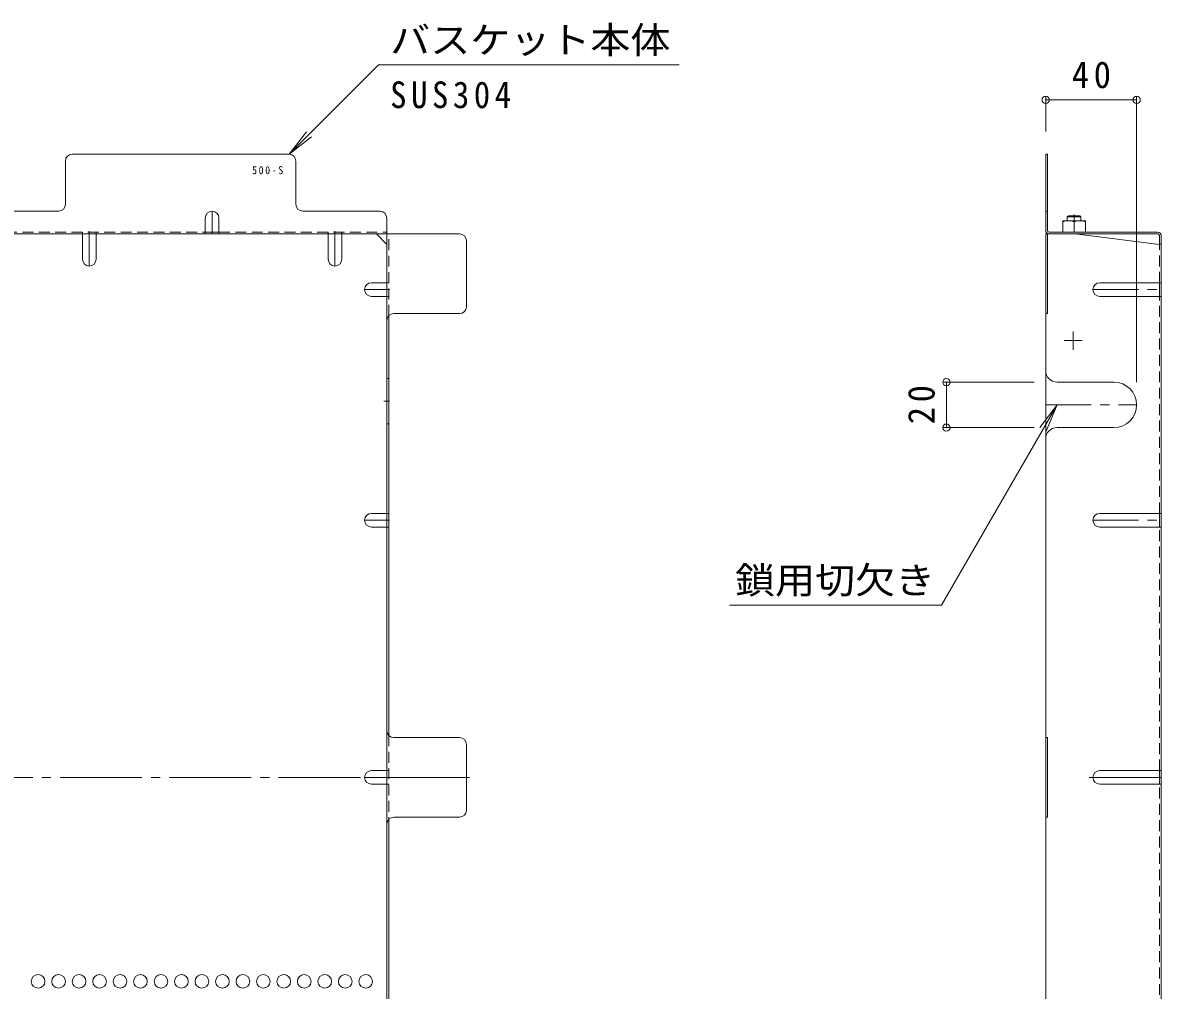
# Model space of a CAD drawing. Units: millimetres at full size, sheet at 1:4; details may follow other scales. Extents: x -912 to 1076, y -781 to 765.
# Drawn here: x 513 to 1014, y 250 to 675 of the extents above; entities that cross this region are included whole.
import ezdxf
from ezdxf.enums import TextEntityAlignment as Align

# ---------------------------------------------------------------- set-up
doc = ezdxf.new("R2010")
doc.units = ezdxf.units.MM
doc.header["$LTSCALE"] = 4
doc.header["$PDMODE"] = 32
doc.header["$PDSIZE"] = 3.2
for name, pattern in [('CHAIN1', [8, 5, -1, 1, -1]), ('CHAIN2', [12, 9, -1, 1, -1]), ('DASHED1', [1.8, 1.2, -0.6])]:
    doc.linetypes.add(name, pattern=pattern)
for name, color, linetype, lineweight in [('A-1_躯体', 3, 'Continuous', 9), ('A-4_その他', 7, 'Continuous', 9), ('A-5_文字', 7, 'Continuous', 9), ('A-6_寸法', 2, 'Continuous', 9), ('A-7_ハッチ', 2, 'Continuous', 9), ('A-8_記号', 2, 'Continuous', 9), ('A-B_ﾊｯﾁ', 2, 'Continuous', 9), ('A-D_KIKI.NO', 2, 'CHAIN1', 9)]:
    doc.layers.add(name, color=color, linetype=linetype, lineweight=lineweight)
doc.styles.add('ＭＳ ゴシック', font='')
doc.styles.get('ＭＳ ゴシック').set_extended_font_data('MS Gothic')

msp = doc.modelspace()

# ---------------------------------------------------------------- linework, layer by layer
at = {"layer": 'A-1_躯体'}
for p, q in [((972.51, 589.462), (973.01, 589.962)), ((972.51, 589.459), (973.01, 589.959)), ((972.51, 587.762), (972.51, 589.462)), ((978.51, 589.462), (972.51, 589.462)), ((972.51, 587.759), (972.51, 589.459)), ((978.51, 589.459), (972.51, 589.459)), ((978.01, 589.962), (973.01, 589.962)), ((978.01, 589.959), (973.01, 589.959)), ((978.51, 589.462), (978.01, 589.962)), ((978.51, 589.459), (978.01, 589.959)), ((978.51, 587.762), (978.51, 589.462)), ((978.51, 587.759), (978.51, 589.459))]:
    msp.add_line(p, q, dxfattribs=at)
at = {"layer": 'A-4_その他'}
for p, q in [((963.01, 642.378), (963.01, 626.966)), ((963.01, 640.878), (1003.01, 640.878)), ((1003.01, 642.378), (1003.01, 516.842)), ((917.87, 516.842), (958.01, 516.842)), ((919.37, 496.842), (919.37, 516.842)), ((917.87, 496.842), (958.01, 496.842))]:
    msp.add_line(p, q, dxfattribs=at)
for p in [(963.01, 640.878), (1003.01, 640.878), (919.37, 516.842), (919.37, 496.842)]:
    msp.add_point(p, dxfattribs=at)
at = {"layer": 'A-5_文字'}
for p, q in [((669.733, 656.306), (630.392, 616.966)), ((801.939, 656.306), (669.733, 656.306)), ((630.392, 616.966), (638.002, 626.883)), ((630.392, 616.966), (640.309, 624.575)), ((968.01, 506.842), (960.401, 496.925)), ((917.223, 418.876), (823.99, 418.876))]:
    msp.add_line(p, q, dxfattribs=at)
msp.add_lwpolyline([(917.223, 418.876), (968.01, 506.842), (963.227, 495.294)], dxfattribs=at)
at = {"layer": 'A-6_寸法'}
for centre in [(520.093, 253.529), (529.093, 253.529), (538.093, 253.529), (547.093, 253.529), (556.093, 253.529), (565.093, 253.529), (574.093, 253.529), (583.093, 253.529), (592.093, 253.529), (601.093, 253.529), (610.093, 253.529), (619.093, 253.529), (628.093, 253.529), (637.093, 253.529), (646.093, 253.529), (655.093, 253.529), (664.093, 253.529)]:
    msp.add_circle(centre, 3, dxfattribs=at)
at = {"layer": 'A-7_ハッチ'}
for p, q in [((630.392, 616.966), (535.093, 616.966)), ((963.01, 616.966), (963.81, 616.966)), ((963.01, 583.566), (963.01, 616.966)), ((963.81, 583.432), (963.81, 616.966)), ((532.093, 594.966), (532.093, 613.966)), ((633.392, 594.966), (633.392, 613.966)), ((529.093, 591.966), (469.093, 591.966)), ((670.393, 591.966), (636.392, 591.966)), ((963.01, 591.966), (963.81, 591.966)), ((673.393, 97.359), (673.393, 588.966)), ((163.79, 581.966), (705.397, 581.966)), ((593.593, 582.766), (599.593, 582.766)), ((673.393, 577.353), (668.781, 581.966)), ((963.01, 581.966), (963.01, 104.359)), ((963.01, 581.966), (1012.343, 581.966)), ((963.81, 581.966), (963.81, 546.961)), ((964.477, 582.766), (1012.21, 582.766)), ((976.01, 581.962), (1013.01, 577.35)), ((1013.01, 581.299), (1013.01, 577.35)), ((1013.81, 581.166), (1013.81, 105.159)), ((708.397, 549.965), (708.397, 578.966)), ((1013.01, 554.503), (1013.01, 560.503)), ((674.193, 546.009), (674.193, 361.623)), ((676.393, 546.965), (705.397, 546.965)), ((963.01, 546.961), (963.81, 546.961)), ((1013.01, 453.178), (1013.01, 459.178)), ((705.397, 360.663), (676.393, 360.663)), ((963.01, 360.666), (963.81, 360.666)), ((708.397, 328.662), (708.397, 357.663)), ((1013.01, 340.162), (1013.01, 346.162)), ((676.393, 325.662), (705.397, 325.662)), ((674.193, 140.32), (674.193, 324.701))]:
    msp.add_line(p, q, dxfattribs=at)
at = {"layer": 'A-7_ハッチ', "linetype": 'DASHED1'}
for p, q in [((275.593, 582.766), (593.593, 582.766)), ((539.593, 581.966), (539.593, 582.766)), ((545.593, 581.966), (545.593, 582.766)), ((599.593, 582.766), (673.393, 582.766)), ((647.593, 581.966), (647.593, 582.766)), ((653.593, 581.966), (653.593, 582.766)), ((674.193, 546.009), (674.193, 581.966)), ((1013.01, 560.503), (1013.01, 577.35)), ((673.393, 560.503), (674.193, 560.503)), ((673.393, 554.503), (674.193, 554.503)), ((1013.01, 459.178), (1013.01, 554.503)), ((673.393, 459.178), (674.193, 459.178)), ((673.393, 453.178), (674.193, 453.178)), ((1013.01, 346.162), (1013.01, 453.178)), ((674.193, 361.623), (674.193, 324.701)), ((673.393, 346.162), (674.193, 346.162)), ((673.393, 340.162), (674.193, 340.162)), ((1013.01, 233.146), (1013.01, 340.162))]:
    msp.add_line(p, q, dxfattribs=at)
at = {"layer": 'A-7_ハッチ', "linetype": 'CHAIN2'}
for p, q in [((709.75, 343.162), (159.868, 343.162)), ((982.122, 343.163), (1013.81, 343.163))]:
    msp.add_line(p, q, dxfattribs=at)
at = {"layer": 'A-7_ハッチ'}
msp.add_lwpolyline([(963.01, 325.665), (963.81, 325.665), (963.81, 360.666)], dxfattribs=at)
for centre, radius, start, end in [((535.093, 613.966), 3, 90, 180), ((630.392, 613.966), 3, 0, 90), ((529.093, 594.966), 3, 270, 0), ((636.392, 594.966), 3, 180, 270), ((670.393, 588.966), 3, 0, 90), ((705.397, 578.966), 3, 0, 90), ((964.61, 583.566), 1.6, 180, 270), ((964.477, 583.432), 0.667, 180, 270), ((1012.21, 581.166), 1.6, 0, 90), ((1012.343, 581.299), 0.667, 0, 90), ((1013.01, 578.15), 0.8, 270, 0), ((676.393, 543.965), 3, 90, 180), ((705.397, 549.965), 3, 270, 0), ((676.393, 363.663), 3, 180, 270), ((705.397, 357.663), 3, 0, 90), ((676.393, 322.662), 3, 90, 180), ((705.397, 328.662), 3, 270, 0)]:
    msp.add_arc(centre, radius, start, end, dxfattribs=at)
at = {"layer": 'A-8_記号', "linetype": 'CHAIN1'}
for p, q in [((596.593, 581.966), (596.593, 591.966)), ((542.593, 583.166), (542.593, 567.816)), ((650.593, 583.166), (650.593, 567.816)), ((674.593, 557.503), (663.593, 557.503)), ((983.81, 557.503), (1013.81, 557.503)), ((975.11, 531.062), (975.11, 539.062)), ((979.11, 535.062), (971.11, 535.062)), ((672.047, 508.458), (674.593, 508.458)), ((963.01, 506.842), (1003.01, 506.842)), ((674.593, 456.178), (663.593, 456.178)), ((983.81, 456.178), (1013.81, 456.178)), ((676.101, 343.162), (663.593, 343.162))]:
    msp.add_line(p, q, dxfattribs=at)
at = {"layer": 'A-8_記号'}
for p, q in [((593.593, 588.966), (593.593, 581.966)), ((599.593, 588.966), (599.593, 581.966)), ((539.593, 570.816), (539.593, 581.966)), ((545.593, 570.816), (545.593, 581.966)), ((647.593, 570.816), (647.593, 581.966)), ((653.593, 570.816), (653.593, 581.966)), ((666.593, 560.503), (673.393, 560.503)), ((986.81, 560.503), (1013.81, 560.503)), ((666.593, 554.503), (673.393, 554.503)), ((986.81, 554.503), (1013.81, 554.503)), ((674.193, 518.458), (673.393, 518.458)), ((968.01, 516.842), (993.01, 516.842)), ((674.193, 498.458), (673.393, 498.458)), ((968.01, 496.842), (993.01, 496.842)), ((666.593, 459.178), (673.393, 459.178)), ((986.81, 459.178), (1013.81, 459.178)), ((666.593, 453.178), (673.393, 453.178)), ((986.81, 453.178), (1013.81, 453.178)), ((666.593, 346.162), (673.393, 346.162)), ((986.81, 346.162), (1013.81, 346.162)), ((666.593, 340.162), (673.393, 340.162)), ((986.81, 340.162), (1013.81, 340.162))]:
    msp.add_line(p, q, dxfattribs=at)
for centre, radius, start, end in [((596.593, 588.966), 3, 0, 180), ((542.593, 570.816), 3, 180, 0), ((650.593, 570.816), 3, 180, 0), ((666.593, 557.503), 3, 90, 270), ((986.81, 557.503), 3, 90, 270), ((968.01, 521.842), 5, 180, 270), ((993.01, 506.842), 10, 270, 90), ((968.01, 491.842), 5, 90, 180), ((666.593, 456.178), 3, 90, 270), ((986.81, 456.178), 3, 90, 270), ((666.593, 343.162), 3, 90, 270), ((986.81, 343.162), 3, 90, 270)]:
    msp.add_arc(centre, radius, start, end, dxfattribs=at)
at = {"layer": 'A-B_ﾊｯﾁ'}
for p, q in [((980.51, 587.762), (970.51, 587.762)), ((970.51, 582.762), (970.51, 587.762)), ((980.51, 587.759), (970.51, 587.759)), ((970.51, 582.759), (970.51, 587.759)), ((975.51, 582.762), (975.51, 587.329)), ((975.51, 582.759), (975.51, 587.326)), ((980.51, 582.762), (980.51, 587.762)), ((980.51, 582.759), (980.51, 587.759)), ((980.51, 582.762), (970.51, 582.762)), ((980.51, 582.759), (970.51, 582.759))]:
    msp.add_line(p, q, dxfattribs=at)
at = {"layer": 'A-B_ﾊｯﾁ', "linetype": 'CHAIN1'}
msp.add_line((975.51, 590.449), (975.51, 587.387), dxfattribs=at)
at = {"layer": 'A-B_ﾊｯﾁ'}
for centre in [(973.01, 580.329), (973.01, 580.325), (978.01, 580.329), (978.01, 580.325)]:
    msp.add_arc(centre, 7.433, 70.34633, 109.65366, dxfattribs=at)
at = {"layer": 'A-D_KIKI.NO'}
msp.add_line((975.51, 590.445), (975.51, 587.383), dxfattribs=at)

# ---------------------------------------------------------------- texts
at = {"layer": 'A-4_その他', "color": 2, "insert": (974.51, 645.878), "char_height": 11.73, "attachment_point": 7, "style": 'ＭＳ ゴシック'}
msp.add_mtext('\\T1.27;\\W0.95;40', dxfattribs=at)
at = {"layer": 'A-4_その他', "color": 2, "insert": (914.37, 498.342), "char_height": 11.73, "attachment_point": 7, "rotation": 90, "style": 'ＭＳ ゴシック'}
msp.add_mtext('\\T1.27;\\W0.95;20', dxfattribs=at)
at = {"layer": 'A-5_文字', "color": 2, "style": 'ＭＳ ゴシック', "width": 1.1}
for s, p in [('バスケット本体', (674.858, 657.806)), ('鎖用切欠き', (826.438, 420.376))]:
    msp.add_text(s, height=11.73, dxfattribs=at).set_placement(p, align=Align.BOTTOM_LEFT)
at = {"layer": 'A-5_文字', "color": 2, "insert": (674.858, 637.066), "char_height": 11.73, "attachment_point": 7, "style": 'ＭＳ ゴシック'}
msp.add_mtext('\\T1.28;\\W0.9;SUS304', dxfattribs=at)
at = {"layer": 'A-5_文字', "color": 6, "insert": (614.152, 608.166), "char_height": 3.519, "attachment_point": 7, "style": 'ＭＳ ゴシック'}
msp.add_mtext('\\T1.34;\\W0.9;500-S', dxfattribs=at)

doc.saveas('drawing.dxf')
